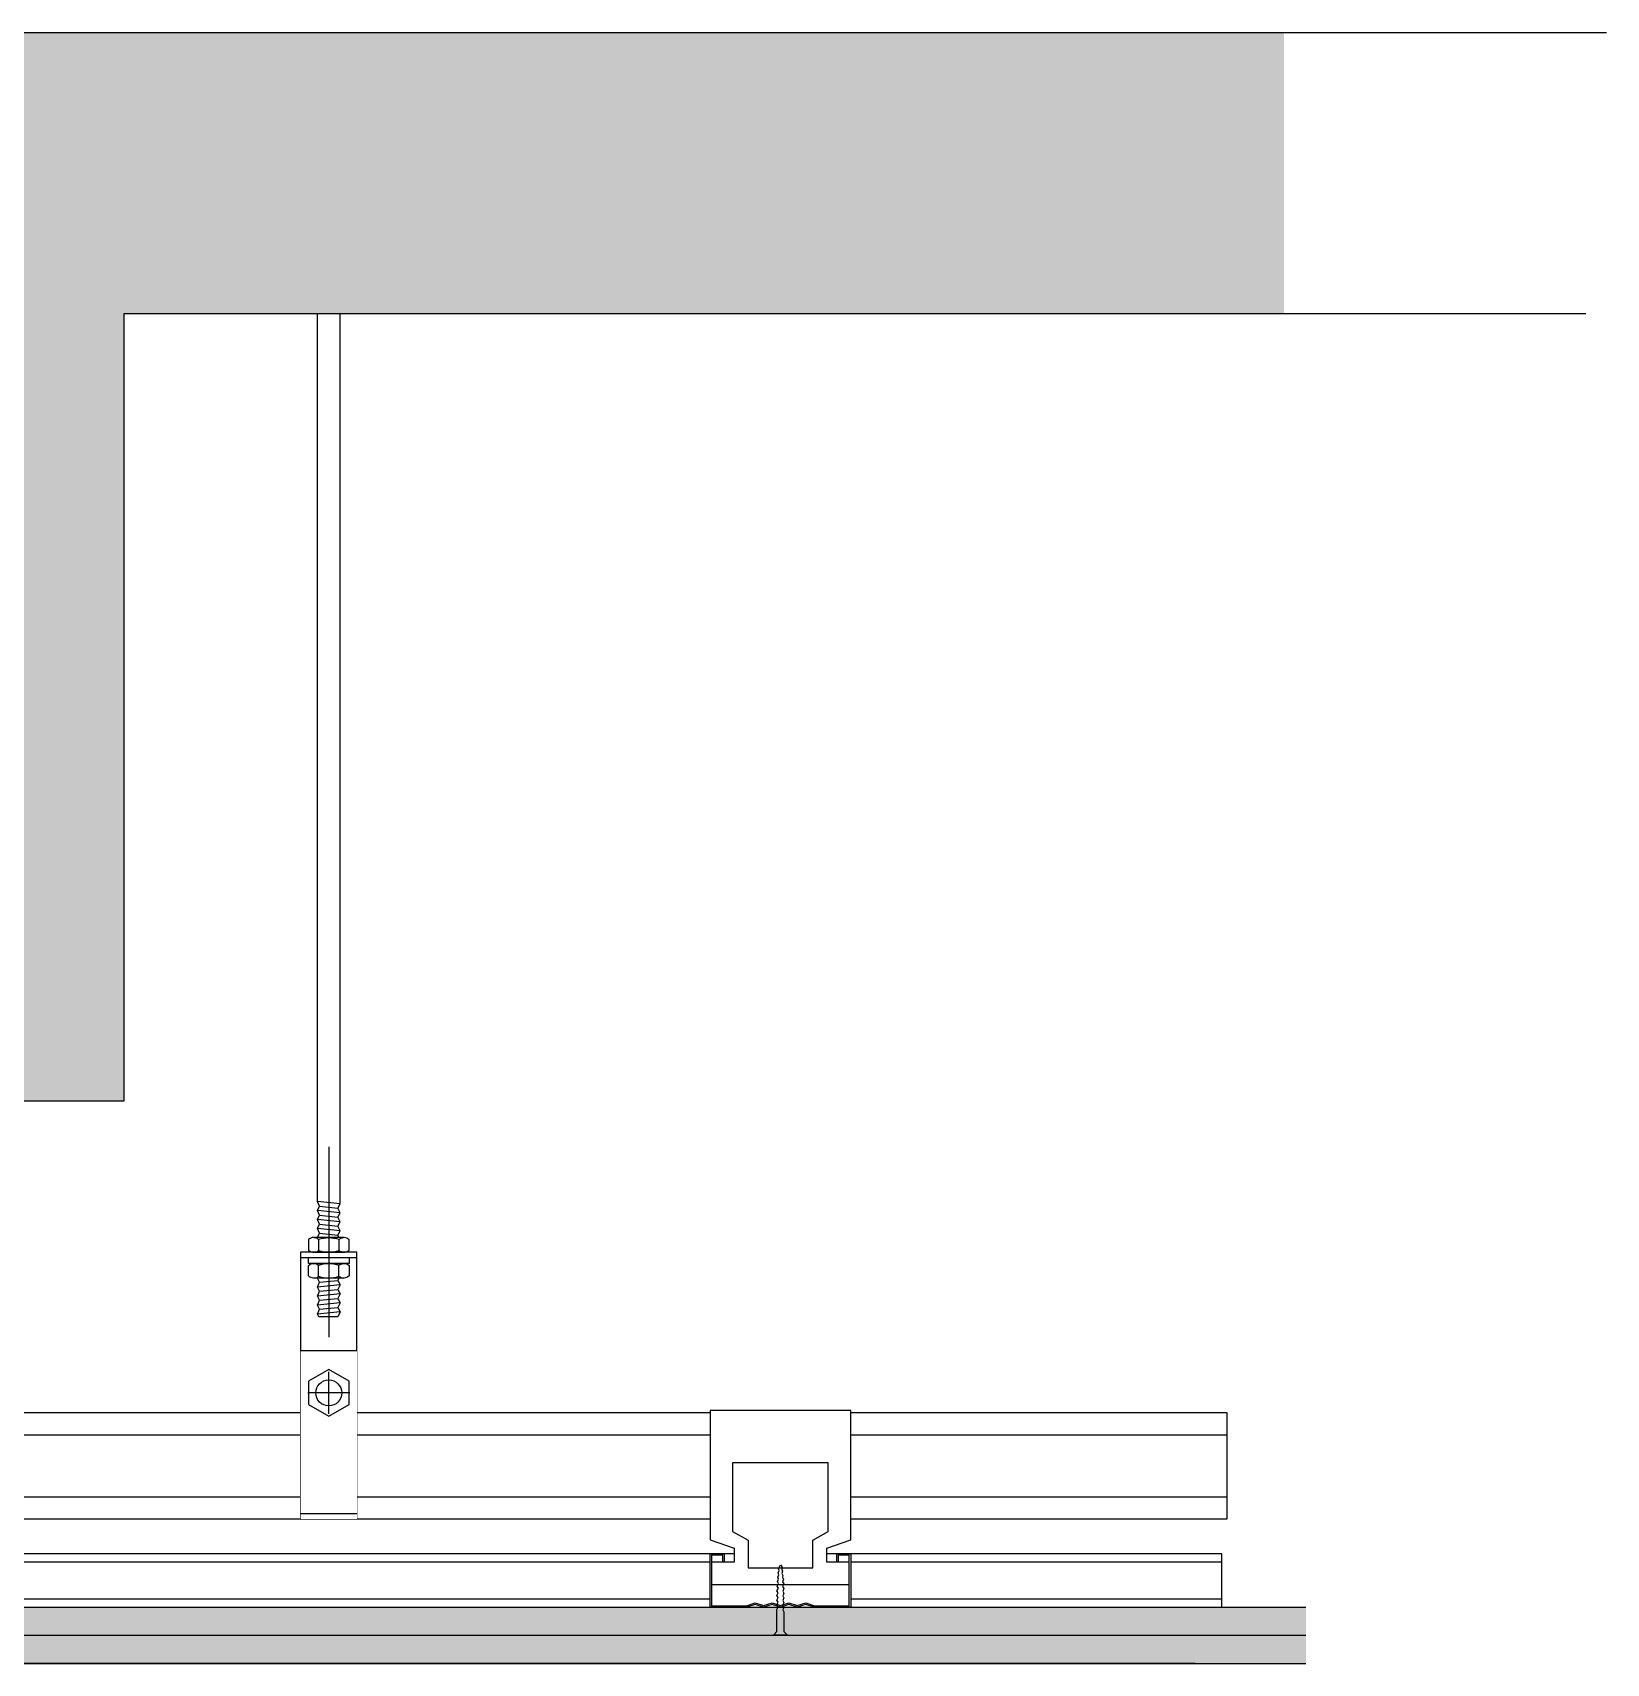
# Model space of a CAD drawing. Header units: millimetres. Extents: x 3104083 to 3173399, y -3165492 to -3044687.
# Drawn here: x 3126093 to 3126653, y -3063789 to -3063209 of the extents above; entities that cross this region are included whole.
import ezdxf

# ---------------------------------------------------------------- set-up
doc = ezdxf.new("R2010")
doc.units = ezdxf.units.MM
doc.header["$LTSCALE"] = 500
doc.header["$MEASUREMENT"] = 0
doc.linetypes.add('CENTER', pattern=[50.8, 31.75, -6.35, 6.35, -6.35])
doc.linetypes.add('DASH', pattern=[0.35, 0.25, -0.1])
doc.layers.get('0').update_dxf_attribs({"linetype": 'CONTINUOUS'})
for name, color, linetype in [('0-bh(填充)', 251, 'CONTINUOUS'), ('A-土建墙（含管井、立管）', 6, 'CONTINUOUS'), ('D-造型粗线', 4, 'CONTINUOUS'), ('D-造型细线', 146, 'CONTINUOUS'), ('E-楼板、墙体', 6, 'CONTINUOUS')]:
    doc.layers.add(name, color=color, linetype=linetype)

# ---------------------------------------------------------------- blocks, each defined once
blk = doc.blocks.new('*U1390')
blk.add_lwpolyline([(0, 0), (477.9, 0), (477.9, 19), (0, 19)], close=True)
at = {"color": 251, "linetype": 'DASH', "ltscale": 25}
for points in [[(477.9, 16), (0, 16)], [(0, 3), (477.9, 3)]]:
    blk.add_lwpolyline(points, dxfattribs=at)
blk = doc.blocks.new('*U1391')
at = {"color": 251, "linetype": 'DASH', "ltscale": 25}
for p, q in [((0, 30), (453.92, 30)), ((0, 8), (453.92, 8))]:
    blk.add_line(p, q, dxfattribs=at)
blk.add_lwpolyline([(0, 38), (453.92, 38), (453.92, 0), (0, 0)], close=True)
blk = doc.blocks.new('A$C2A732D7B')
blk.add_wipeout([(25, 10), (25, 29), (20, 29), (20, 26), (16.5, 25.99), (16.5, 31), (25, 34), (25, 80), (-25, 80), (-25, 34), (-16.5, 31), (-16.5, 26), (-20, 26), (-20, 29), (-25, 29), (-25, 10), (-12, 10), (-9, 11), (-6, 10), (-3, 11), (0, 10), (3, 11), (6, 10), (9, 11), (12, 10)])
for points in [[(-25, 80), (-25, 34), (-16.5, 31), (-16.5, 26), (-24.5, 26), (-24.5, 18), (24.5, 18), (24.5, 26), (16.5, 26), (16.5, 31), (25, 34), (25, 80)], [(20.5, 26), (20, 26), (20, 29), (25, 29), (25, 10), (12, 10), (9, 11), (6, 10), (3, 11), (0, 10), (-3, 11), (-6, 10), (-9, 11), (-12, 10), (-25, 10), (-25, 29), (-20, 29), (-20, 26), (-20.5, 26), (-20.5, 28.5), (-24.5, 28.5), (-24.5, 10.5), (-12.08, 10.5), (-9, 11.53), (-6, 10.53), (-3, 11.53), (0, 10.53), (3, 11.53), (6, 10.53), (9, 11.53), (12.08, 10.5), (24.5, 10.5), (24.5, 28.5), (20.5, 28.5)]]:
    blk.add_lwpolyline(points, close=True)
at = {"color": 251}
blk.add_lwpolyline([(-17, 61.32), (-17, 36.86), (-11.5, 33.86), (-11.5, 24), (11.5, 24), (11.5, 33.86), (17, 36.86), (17, 61.32)], close=True, dxfattribs=at)
at = {"color": 251, "ltscale": 0.1}
blk.add_lwpolyline([(-1.17, 17.46), (-0.71, 18.43), (-1.07, 19.07), (-0.65, 20.01), (-0.91, 20.65), (-0.6, 21.51), (-0.8, 22.17), (-0.48, 23.03), (-0.73, 23.67), (0, 25), (0.64, 24.18), (0.47, 23.38), (0.75, 22.74), (0.55, 21.93), (0.87, 21.31), (0.7, 20.51), (1.03, 19.85), (0.74, 18.96), (1.16, 18.31), (0.77, 17.35), (1.25, 16.67), (0.86, 15.7), (1.25, 15), (0.83, 14.04), (1.25, 13.33), (0.83, 12.37), (1.25, 11.67), (0.83, 10.7), (1.25, 9.99), (0.83, 9.06), (1.25, 8.33), (1.25, 1.38), (2.5, 0), (-2.5, 0), (-1.25, 1.38), (-1.25, 9.14), (-1.25, 9.14), (-0.83, 10.1), (-1.25, 10.8), (-0.83, 11.77), (-1.25, 12.47), (-0.83, 13.44), (-1.25, 14.14), (-0.83, 15.13), (-1.25, 15.82), (-0.74, 16.79)], close=True, dxfattribs=at)
blk = doc.blocks.new('*U1389')
at = {"ltscale": 0.3}
for p, q in [((-4, 111), (-4, 426.75)), ((4, 110.2), (4, 426.75))]:
    blk.add_line(p, q, dxfattribs=at)
at = {"color": 251, "linetype": 'CENTER', "ltscale": 3}
blk.add_line((0, 130.44), (0, 62.8), dxfattribs=at)
for p, q in [((4, 110.2), (-4, 111)), ((4, 107), (-4, 107.8)), ((4, 103.8), (-4, 104.6)), ((-3.24, 109.32), (3.24, 108.67)), ((-3.24, 106.12), (3.24, 105.47)), ((4, 100.6), (-4, 101.4)), ((-3.24, 102.92), (3.24, 102.27)), ((-3.24, 99.72), (3.24, 99.07)), ((-3.6, 97.57), (-3.6, 93.62)), ((3.6, 97.57), (3.6, 93.62)), ((10, 91), (-10, 91)), ((-3.6, 84.43), (-3.6, 88.38)), ((3.6, 84.43), (3.6, 88.38)), ((4, 81.4), (-4, 80.6)), ((-3.24, 82.28), (3.24, 82.93)), ((4, 78.2), (-4, 77.4)), ((-3.24, 79.08), (3.24, 79.73)), ((-3.24, 75.88), (3.24, 76.53)), ((4, 75), (-4, 74.2)), ((4, 71.8), (-4, 71)), ((3.18, 70), (-3.5, 70)), ((-3.24, 72.68), (3.24, 73.33))]:
    blk.add_line(p, q)
for points in [[(-4, 98.2), (-3.24, 99.72), (-4, 101.4), (-3.24, 102.92), (-4, 104.6), (-3.24, 106.12), (-4, 107.8), (-3.24, 109.32), (-4, 111)], [(3.64, 98.2), (3.24, 99.07), (4, 100.6), (3.24, 102.27), (4, 103.8), (3.24, 105.47), (4, 107), (3.24, 108.67), (4, 110.2)], [(7.2, 91), (7.2, 89), (-7.2, 89), (-7.2, 91)], [(-3.5, 70), (-4, 71), (-3.24, 72.68), (-4, 74.2), (-3.24, 75.88), (-4, 77.4), (-3.24, 79.08), (-4, 80.6), (-3.24, 82.28), (-4, 83.8)], [(3.64, 83.8), (3.24, 82.93), (4, 81.4), (3.24, 79.73), (4, 78.2), (3.24, 76.53), (4, 75), (3.24, 73.33), (4, 71.8), (3.18, 70)]]:
    blk.add_lwpolyline(points)
blk.add_lwpolyline([(10, -2), (10, 93), (-10, 93), (-10, -2)], close=True)
for points in [[(3.64, 98.2), (-4, 98.2), (-5.42, 98.2, 0.22641), (-7.2, 97.47), (-7.2, 93.73, 0.193582), (-5.26, 93), (-3.4, 93), (3.4, 93), (5.26, 93, 0.201578), (7.2, 93.73), (7.2, 97.47, 0.203722), (5.42, 98.2)], [(3.64, 83.8), (-4, 83.8), (-5.42, 83.8, -0.22641), (-7.2, 84.53), (-7.2, 88.27, -0.193582), (-5.27, 89), (-3.4, 89), (3.4, 89), (5.26, 89, -0.201578), (7.2, 88.27), (7.2, 84.53, -0.203722), (5.42, 83.8)]]:
    blk.add_lwpolyline(points, format="xyb", close=True)
for points in [[(-5.26, 98.2, -0.219294), (-3.6, 97.57, -0.173205), (3.6, 97.57, -0.102242), (5.26, 98.2)], [(-5.26, 93, 0.219294), (-3.6, 93.62, 0.173205), (3.6, 93.62, 0.102242), (5.26, 93)], [(-5.27, 89, -0.219294), (-3.6, 88.38, -0.173205), (3.6, 88.38, -0.102242), (5.26, 89)], [(-5.27, 83.8, 0.219294), (-3.6, 84.43, 0.173205), (3.6, 84.43, 0.102242), (5.26, 83.8)]]:
    blk.add_lwpolyline(points, format="xyb")
blk.add_wipeout([(-10, 58), (10, 58), (10, -2), (-10, -2)])
blk.add_line((-10, 58), (10, 58))
for p, q in [((0, 35.55), (0, 50.45)), ((7.45, 43), (-7.45, 43))]:
    blk.add_line(p, q, dxfattribs=at)
at = {"color": 251, "linetype": 'DASH', "ltscale": 15}
blk.add_line((-10, 0), (10, 0), dxfattribs=at)
blk.add_lwpolyline([(0, 51.26), (-7.2, 47.1), (-7.2, 38.78), (0, 34.62), (7.2, 38.78), (7.2, 47.1)], close=True)
blk.add_circle((0, 42.94), 4.62)

msp = doc.modelspace()

# ---------------------------------------------------------------- hatches: boundary and pattern name
at = {"ltscale": 100}
h = msp.add_hatch(color=251, dxfattribs=at)
h.paths.add_polyline_path([(3126125.249, -3063308.716), (3125925.249, -3063308.716), (3125925.249, -3063588.716), (3126038.374, -3063588.716), (3126125.249, -3063588.716)])
h.paths.add_polyline_path([(3126537.902, -3063208.716), (3125497.274, -3063208.716), (3125491.656, -3063308.716), (3126537.902, -3063308.716)])

# ---------------------------------------------------------------- linework, layer by layer
at = {"layer": 'A-土建墙（含管井、立管）', "color": 6}
msp.add_line((3125497.274, -3063208.716, 0), (3126652.563, -3063208.716, 0), dxfattribs=at)
at = {"layer": 'D-造型粗线', "ltscale": 0.15}
msp.add_line((3126506.321, -3063788.716, 0), (3126002.529, -3063788.716, 0), dxfattribs=at)
at = {"layer": 'D-造型细线'}
for p, q in [((3126018.805, -3063768.716, 0), (3126545.725, -3063768.716, 0)), ((3126018.805, -3063778.716, 0), (3126545.725, -3063778.716, 0))]:
    msp.add_line(p, q, dxfattribs=at)
at = {"layer": 'D-造型细线', "color": 4}
msp.add_line((3126008.805, -3063788.716, 0), (3126545.725, -3063788.716, 0), dxfattribs=at)
at = {"layer": 'E-楼板、墙体'}
msp.add_line((3126645.283, -3063308.716, 0), (3126125.249, -3063308.716, 0), dxfattribs=at)
at = {"layer": 'E-楼板、墙体', "elevation": 0}
msp.add_lwpolyline([(3126125.249, -3063308.716), (3126125.249, -3063588.716), (3125925.249, -3063588.716), (3125925.249, -3063308.716)], dxfattribs=at)

# ---------------------------------------------------------------- block references
at = {"layer": 'D-造型细线'}
for name, p in [('*U1391', (3126063.686, -3063737.465, 0)), ('*U1390', (3126037.936, -3063768.716, 0))]:
    msp.add_blockref(name, p, dxfattribs=at)

# ---------------------------------------------------------------- next in the draw order: block references
for name, p in [('*U1389', (3126198.172, -3063735.466, 0)), ('A$C2A732D7B', (3126358.815, -3063778.716, 0))]:
    msp.add_blockref(name, p, dxfattribs=at)

# ---------------------------------------------------------------- next in the draw order: hatches: boundary and pattern name
at = {"layer": '0-bh(填充)'}
h = msp.add_hatch(dxfattribs=at)
h.set_pattern_fill('CROSS', color=250, scale=2, style=0)
h.set_pattern_definition([(0, (3126132.2602, -3063788.7155), (3.175, 3.175), [1.5875, -4.7625]), (90, (3126133.054, -3063789.5093), (-3.175, 3.175), [1.5875, -4.7625])])
h.paths.add_polyline_path([(3126018.936, -3063768.716), (3126545.725, -3063768.716), (3126545.725, -3063788.716), (3126018.805, -3063788.716)])

doc.saveas('drawing.dxf')
